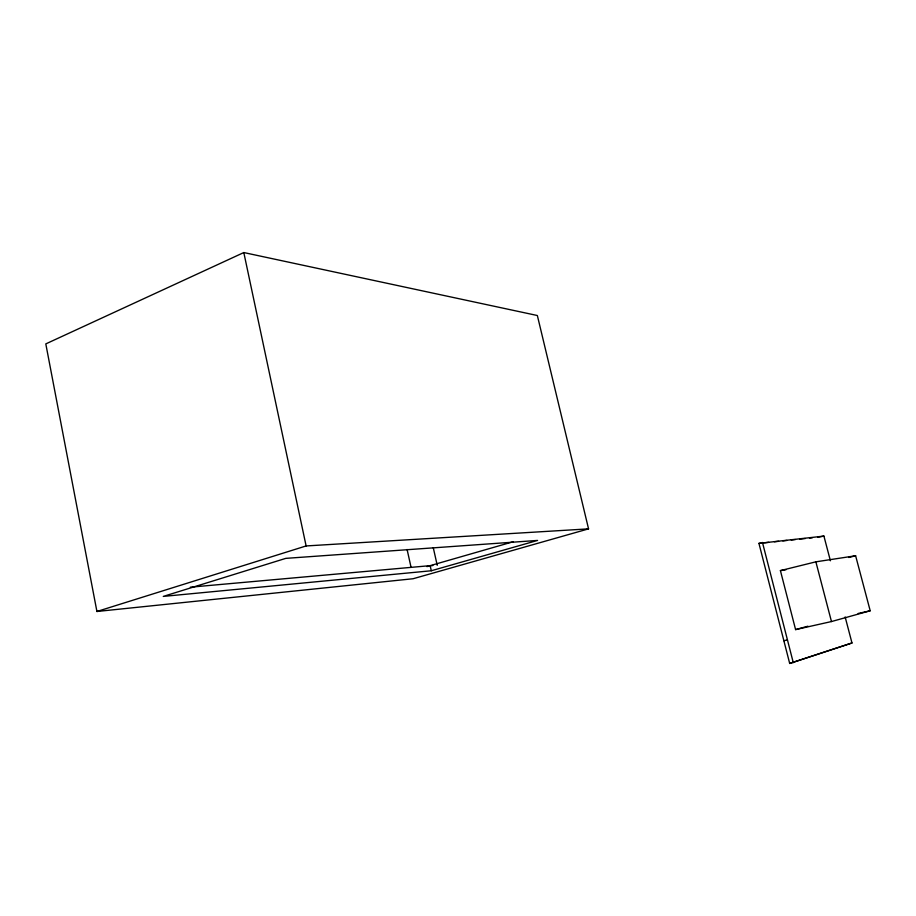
<?xml version="1.0" encoding="UTF-8"?>
<svg xmlns="http://www.w3.org/2000/svg" width="916" height="916" viewBox="0 0 916 916"><rect width="100%" height="100%" fill="white"/><g stroke="black" fill="none" stroke-linecap="round" stroke-linejoin="round"><path stroke-width="1.37" d="M243.805 252.553L45.8 343.901L96.924 611.487L413.082 578.74L588.553 528.864L537.349 315.516L243.805 252.553L306.116 545.947L588.553 528.864M830.4 560.764L823.919 536.1L758.94 543.371L789.684 663.447L851.983 642.975L845.147 616.937M789.684 663.447L851.983 642.975M96.924 611.487L306.116 545.947M190.333 587.19L430.142 565.653L513.178 541.757M431.287 570.76L537.566 540.429L285.781 558.371L163.277 596.408L431.287 570.76L430.142 565.653M831.465 621.552L870.2 610.766L855.624 555.772L815.87 561.829L780.409 570.611L795.592 629.601L831.465 621.552L815.87 561.829M795.592 629.601L807.912 626.212M823.919 536.1L817.896 537.211M848.708 557.478L855.624 555.772M858.12 613.491L870.2 610.766M783.867 640.719L787.451 639.929M780.409 570.611L786.008 569.729M758.94 543.371L761.746 543.073M764.551 542.787L768.764 542.341M774.375 541.757L778.589 541.322M782.802 540.875L787.016 540.44M791.229 540.005L795.443 539.558M799.645 539.123L805.267 538.539M809.481 538.093L812.286 537.807M762.467 542.455L793.29 662.68M433.268 547.688L437.23 565.309M407.093 549.474L411.009 567.107M426.879 566.58A13.019 1.122 -12.8 0 1 432.856 565.504"/></g></svg>
